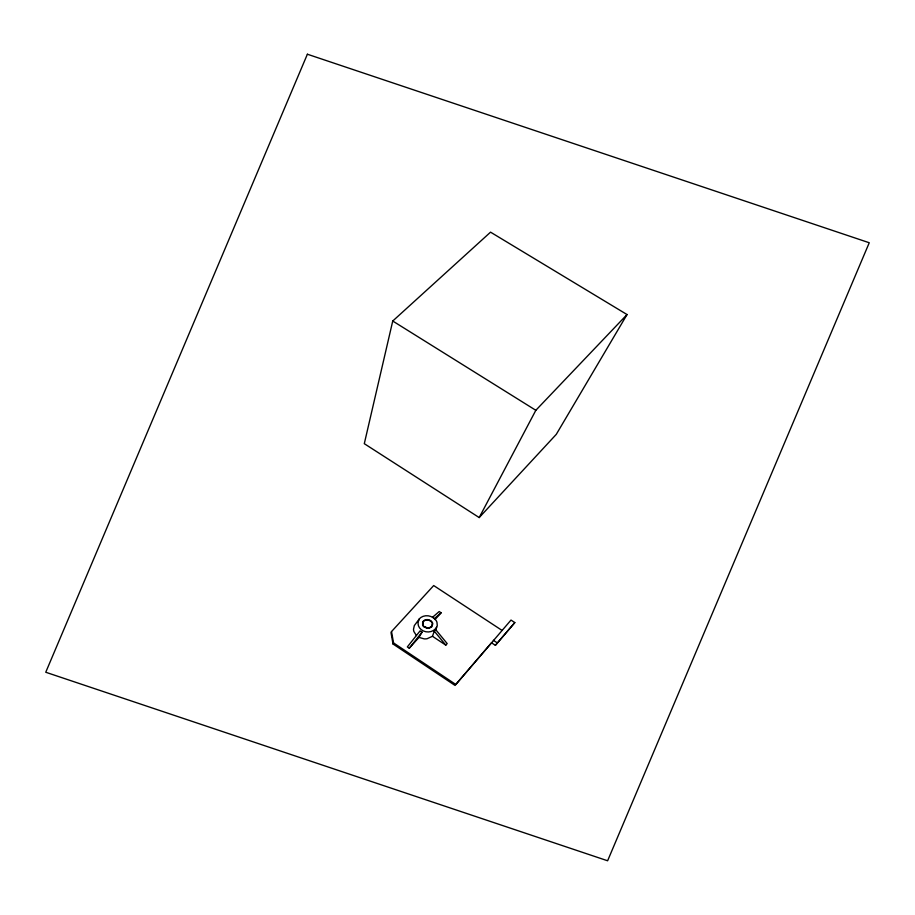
<?xml version="1.0" encoding="UTF-8"?>
<svg xmlns="http://www.w3.org/2000/svg" width="915" height="915" viewBox="0 0 915 915"><rect width="100%" height="100%" fill="white"/><g stroke="black" fill="none" stroke-linecap="round" stroke-linejoin="round"><path stroke-width="1.37" d="M392.741 321.028L364.296 443.684L479.197 517.57L556.274 434.362L627.038 314.554L490.543 232.158L392.741 321.028L535.835 410.297L627.038 314.554M435.86 629.829L437.256 625.551L436.97 622.372A10.82 9.276 5.7 0 0 436.135 620.519L433.23 617.568M432.463 636.291L434.282 631.167A8.269 7.08 5.7 0 0 435.666 629.6L447.183 643.588L445.811 645.144L432.463 636.291L427.053 638.739A12.387 10.614 5.7 0 1 424.205 638.876L418.99 637.4L409.268 648.22L407.335 646.939L420.099 630.87A7.446 6.382 5.7 0 0 421.014 631.59A7.24 6.211 5.7 0 0 422.044 632.162L419.162 637.103M391.529 631.556L391.025 632.7L393.015 644L455.052 685.438L511.005 620.073L514.813 622.577L495.37 645.338L491.515 642.799L455.784 684.466L393.53 642.902L391.529 631.556L433.699 585.554L502.003 630.389M393.015 644L393.53 642.902M479.197 517.57L535.835 410.297M495.37 645.338L514.813 622.577M419.173 619.135L414.323 625.597L413.523 629.2A11.838 10.145 5.7 0 0 413.877 631.51L416.394 635.525M409.268 648.22L422.044 632.162M435.254 619.318L441.11 612.787L439.211 611.54L432.635 617.19M434.488 618.54L441.11 612.798M430.233 620.908A4.724 4.049 5.7 0 0 423.039 622.086L423.05 625.117A5.49 4.701 5.7 0 0 424.057 626.523L427.385 627.942A5.387 4.621 5.7 0 0 429.238 627.77L431.445 626.512L432.28 623.881A5.33 4.575 5.7 0 0 431.651 622.143L430.302 620.827M430.588 620.519L432.269 622.314A5.89 5.044 5.7 0 1 432.761 623.847L431.857 626.741L429.432 628.113A5.936 5.09 5.7 0 1 427.385 628.308L423.737 626.752A6.039 5.181 5.7 0 1 422.627 625.208L422.661 621.891A5.204 4.461 5.7 0 1 430.507 620.599M493.357 640.306L497.257 642.868M434.282 631.167L445.811 645.144M419.104 619.078A9.71 8.327 5.7 0 1 433.104 617.694M436.615 627.061A9.665 8.281 5.7 0 1 423.393 630.984A9.665 8.281 5.7 0 1 419.39 619.238M424.583 626.981A4.895 4.198 5.7 0 1 426.516 627.782M307.383 54.225L45.75 672.25L607.617 860.775L869.25 242.75L307.383 54.225"/></g></svg>
